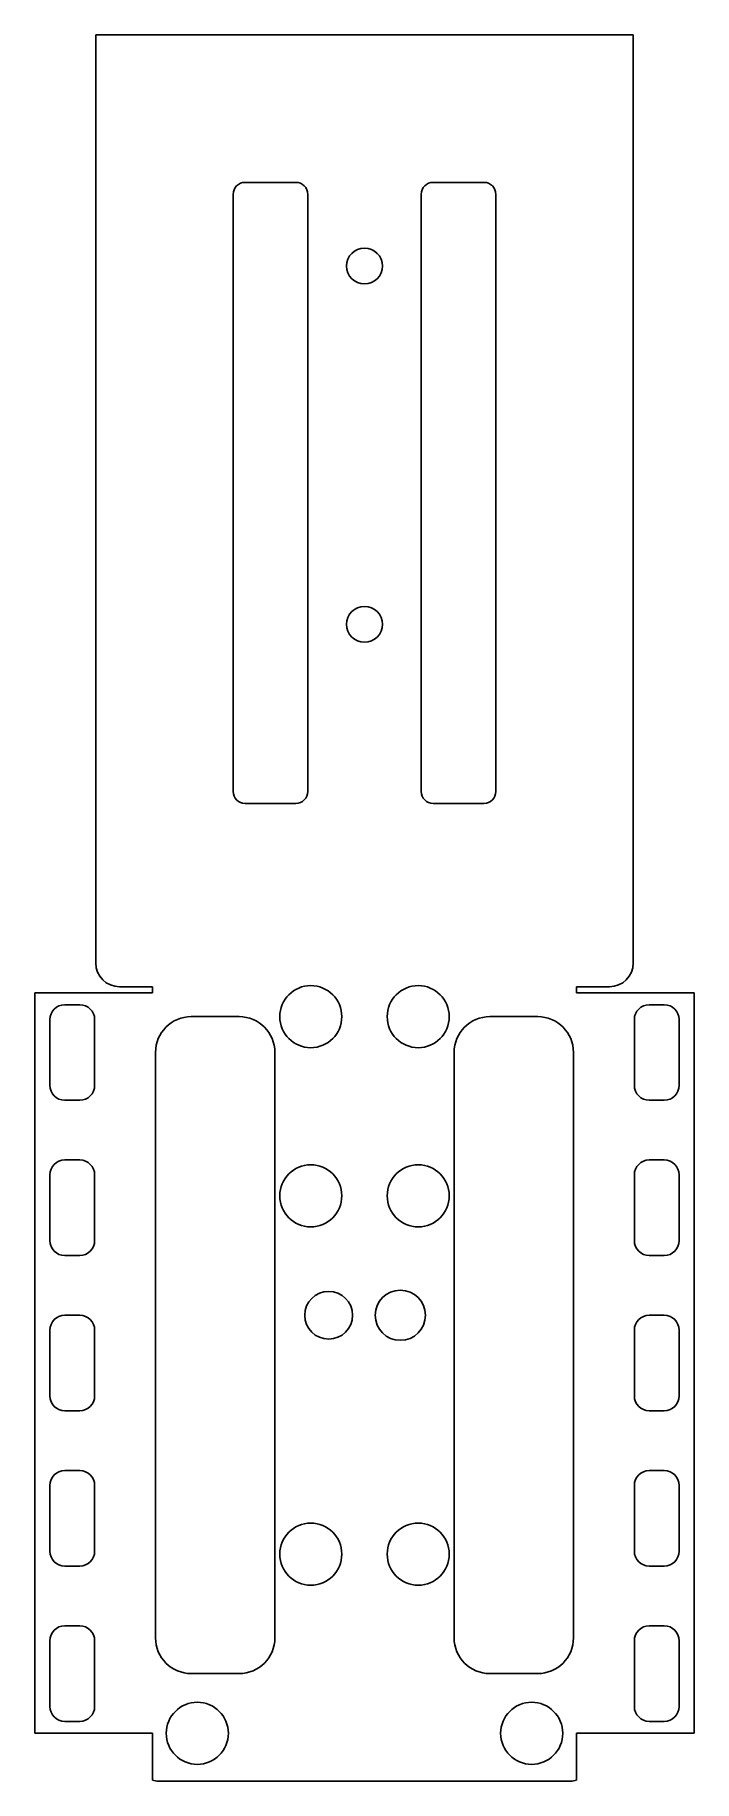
# Model space of a CAD drawing. Header units: millimetres. Extents: x -55 to 55, y -78 to 214.
import ezdxf

# ---------------------------------------------------------------- set-up
doc = ezdxf.new("R2010")
doc.units = ezdxf.units.MM

msp = doc.modelspace()

# ---------------------------------------------------------------- linework, layer by layer
for p, q in [((-45, 59), (-45, 214.38)), ((-45, 214.38), (45, 214.38)), ((45, 59), (45, 214.38)), ((-22, 87.69), (-22, 187.69)), ((-11.5, 189.69), (-20, 189.69)), ((-9.5, 87.69), (-9.5, 187.69)), ((9.5, 87.69), (9.5, 187.69)), ((20, 189.69), (11.5, 189.69)), ((22, 87.69), (22, 187.69)), ((-11.5, 85.69), (-20, 85.69)), ((20, 85.69), (11.5, 85.69)), ((-55.19, 54), (-55.19, -70)), ((-55.19, 54), (-35.5, 54)), ((-35.5, 55), (-41, 55)), ((-35.5, 55), (-35.5, 54)), ((41, 55), (35.5, 55)), ((35.5, 55), (35.5, 54)), ((35.5, 54), (55.19, 54)), ((55.19, 54), (55.19, -70)), ((-50.19, 52), (-47.69, 52)), ((-21, 50), (-29, 50)), ((29, 50), (21, 50)), ((50.19, 52), (47.69, 52)), ((-52.69, 38.5), (-52.69, 49.5)), ((-45.19, 38.5), (-45.19, 49.5)), ((45.19, 38.5), (45.19, 49.5)), ((52.69, 38.5), (52.69, 49.5)), ((-35, -54), (-35, 44)), ((-15, -54), (-15, 44)), ((15, -54), (15, 44)), ((35, -54), (35, 44)), ((-50.19, 36), (-47.69, 36)), ((50.19, 36), (47.69, 36)), ((-52.69, 12.5), (-52.69, 23.5)), ((-50.19, 26), (-47.69, 26)), ((-45.19, 12.5), (-45.19, 23.5)), ((45.19, 12.5), (45.19, 23.5)), ((50.19, 26), (47.69, 26)), ((52.69, 12.5), (52.69, 23.5)), ((-50.19, 10), (-47.69, 10)), ((50.19, 10), (47.69, 10)), ((-50.19, 0), (-47.69, 0)), ((50.19, 0), (47.69, 0)), ((-52.69, -13.5), (-52.69, -2.5)), ((-45.19, -13.5), (-45.19, -2.5)), ((45.19, -13.5), (45.19, -2.5)), ((52.69, -13.5), (52.69, -2.5)), ((-50.19, -16), (-47.69, -16)), ((50.19, -16), (47.69, -16)), ((-50.19, -26), (-47.69, -26)), ((50.19, -26), (47.69, -26)), ((-52.69, -39.5), (-52.69, -28.5)), ((-45.19, -39.5), (-45.19, -28.5)), ((45.19, -39.5), (45.19, -28.5)), ((52.69, -39.5), (52.69, -28.5)), ((-50.19, -42), (-47.69, -42)), ((50.19, -42), (47.69, -42)), ((-50.19, -52), (-47.69, -52)), ((50.19, -52), (47.69, -52)), ((-52.69, -65.5), (-52.69, -54.5)), ((-45.19, -65.5), (-45.19, -54.5)), ((45.19, -65.5), (45.19, -54.5)), ((52.69, -65.5), (52.69, -54.5)), ((-21, -60), (-29, -60)), ((29, -60), (21, -60)), ((-35.5, -70), (-55.19, -70)), ((-50.19, -68), (-47.69, -68)), ((-35.5, -70), (-35.5, -77.87)), ((55.19, -70), (35.5, -70)), ((35.5, -70), (35.5, -77.87)), ((50.19, -68), (47.69, -68)), ((-34.5, -78), (34.5, -78))]:
    msp.add_line(p, q)
for centre, radius in [((0, 175.69), 3), ((0, 115.69), 3), ((-9, 50), 5.2), ((9, 50), 5.2), ((-9, 20), 5.2), ((9, 20), 5.2), ((-6, 0), 4), ((6, 0), 4.2), ((-9, -40), 5.2), ((9, -40), 5.2), ((-28, -70), 5.2), ((28, -70), 5.2)]:
    msp.add_circle(centre, radius)
for centre, radius, start, end in [((-20, 187.69), 2, 90, 180), ((-11.5, 187.69), 2, 0, 90), ((11.5, 187.69), 2, 90, 180), ((20, 187.69), 2, 0, 90), ((-20, 87.69), 2, -180, -90), ((-11.5, 87.69), 2, 270, 360), ((11.5, 87.69), 2, -180, -90), ((20, 87.69), 2, 270, 360), ((-41, 59), 4, -180, -90), ((41, 59), 4, 270, 360), ((-50.19, 49.5), 2.5, 90, 180), ((-47.69, 49.5), 2.5, 360, 450), ((-29, 44), 6, 90, 180), ((-21, 44), 6, 0, 90), ((21, 44), 6, 90, 180), ((29, 44), 6, 0, 90), ((47.69, 49.5), 2.5, -270, -180), ((50.19, 49.5), 2.5, 0, 90), ((-50.19, 38.5), 2.5, 180, 270), ((-47.69, 38.5), 2.5, -90, 0), ((47.69, 38.5), 2.5, 180, 270), ((50.19, 38.5), 2.5, -90, 0), ((-50.19, 23.5), 2.5, 90, 180), ((-47.69, 23.5), 2.5, 360, 450), ((47.69, 23.5), 2.5, -270, -180), ((50.19, 23.5), 2.5, 0, 90), ((-50.19, 12.5), 2.5, 180, 270), ((-47.69, 12.5), 2.5, -90, 0), ((47.69, 12.5), 2.5, 180, 270), ((50.19, 12.5), 2.5, -90, 0), ((-50.19, -2.5), 2.5, 90, 180), ((-47.69, -2.5), 2.5, 360, 450), ((47.69, -2.5), 2.5, -270, -180), ((50.19, -2.5), 2.5, 0, 90), ((-50.19, -13.5), 2.5, 180, 270), ((-47.69, -13.5), 2.5, -90, 0), ((47.69, -13.5), 2.5, 180, 270), ((50.19, -13.5), 2.5, -90, 0), ((-50.19, -28.5), 2.5, 90, 180), ((-47.69, -28.5), 2.5, 360, 450), ((47.69, -28.5), 2.5, -270, -180), ((50.19, -28.5), 2.5, 0, 90), ((-50.19, -39.5), 2.5, 180, 270), ((-47.69, -39.5), 2.5, -90, 0), ((47.69, -39.5), 2.5, 180, 270), ((50.19, -39.5), 2.5, -90, 0), ((-50.19, -54.5), 2.5, 90, 180), ((-47.69, -54.5), 2.5, 360, 450), ((47.69, -54.5), 2.5, -270, -180), ((50.19, -54.5), 2.5, 0, 90), ((-29, -54), 6, -180, -90), ((-21, -54), 6, 270, 360), ((21, -54), 6, -180, -90), ((29, -54), 6, 270, 360), ((-50.19, -65.5), 2.5, 180, 270), ((-47.69, -65.5), 2.5, -90, 0), ((47.69, -65.5), 2.5, 180, 270), ((50.19, -65.5), 2.5, -90, 0), ((-34.5, -74), 4, -104.4775, -90), ((34.5, -74), 4, 270, 284.4775)]:
    msp.add_arc(centre, radius, start, end)

doc.saveas('drawing.dxf')
